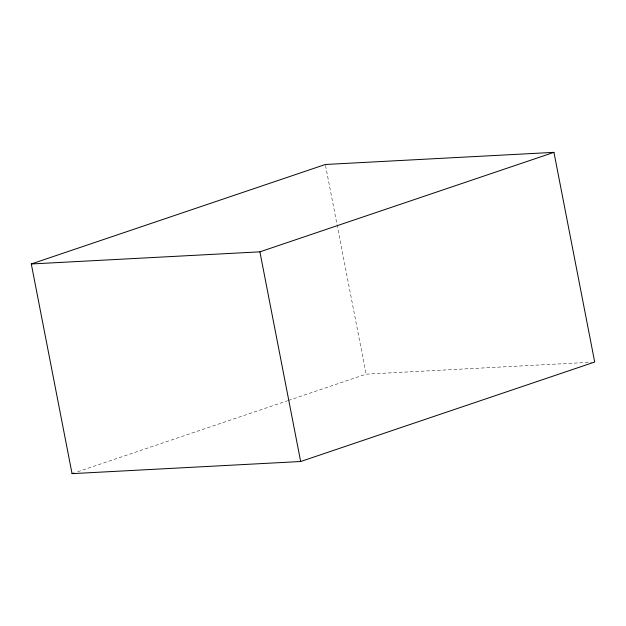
<?xml version="1.0" encoding="UTF-8"?>
<svg xmlns="http://www.w3.org/2000/svg" width="626" height="626" viewBox="0 0 626 626"><rect width="100%" height="100%" fill="white"/><g stroke="black" fill="none" stroke-linecap="round" stroke-linejoin="round"><path stroke-width="0.47" stroke-dasharray="3.13 2.35" d="M77.601 471.769L287.498 400.75M288.422 400.444L366.093 374.16L591.781 362.188M325.52 165.444L366.093 374.16"/><path stroke-width="0.94" d="M31.3 263.969L325.34 164.489L553.947 152.353L594.7 362.031L300.66 461.511L72.053 473.647L31.3 263.969L259.907 251.84L553.947 152.353M72.053 473.647L73.907 473.021M259.907 251.84L300.66 461.511"/></g></svg>
